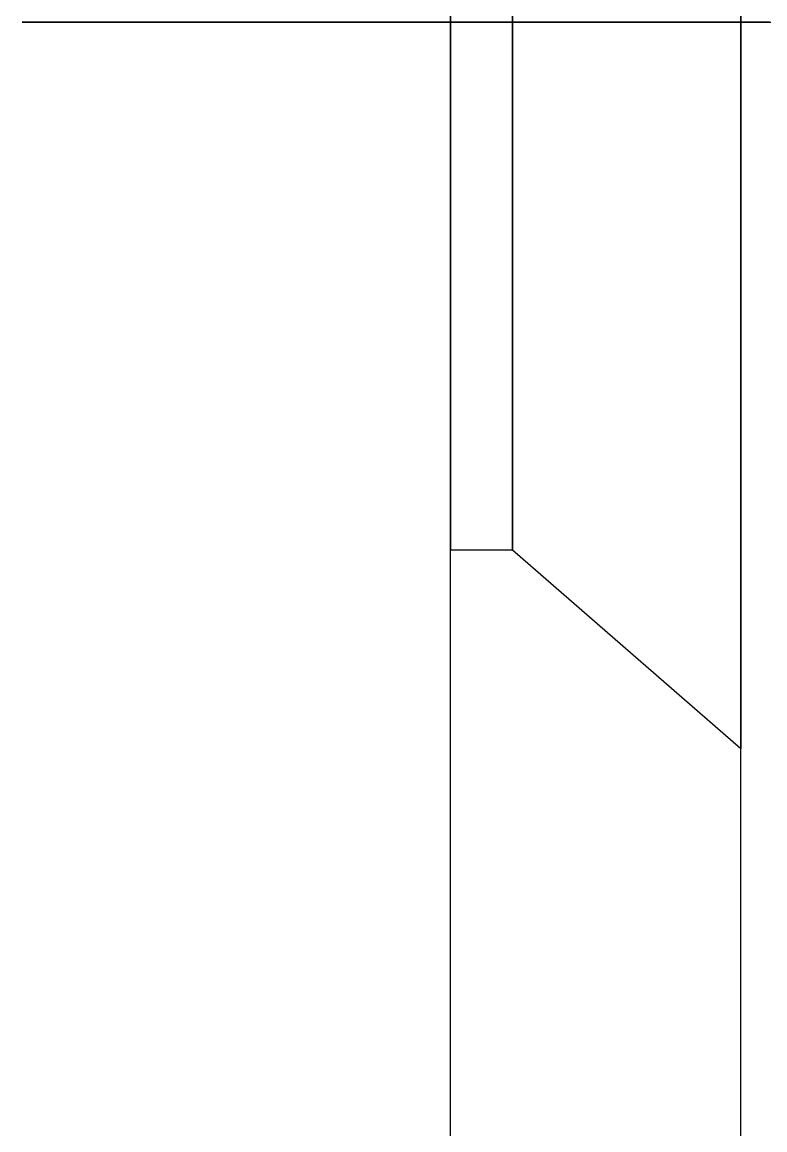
# Model space of a CAD drawing. Header units: metres. Extents: x 0 to 420, y 0 to 297.
# Drawn here: x 247.79 to 251.69, y 183.25 to 189.07 of the extents above; entities that cross this region are included whole.
import ezdxf

# ---------------------------------------------------------------- set-up
doc = ezdxf.new("R2010")
doc.units = ezdxf.units.M

msp = doc.modelspace()

# ---------------------------------------------------------------- linework, layer by layer
at = {"layer": 'GEOMETRY'}
for p, q in [((250.0342, 170.0163), (250.0342, 208.1163)), ((251.5582, 170.0163), (251.5582, 208.1163)), ((251.5582, 189.0663), (251.5582, 189.2518)), ((251.5582, 189.2518), (251.5582, 189.0663)), ((250.0342, 189.2011), (250.0342, 189.0663)), ((250.0342, 189.0663), (250.0342, 189.2011)), ((250.3602, 189.0663), (250.3602, 189.2011)), ((250.3602, 189.2011), (250.3602, 189.0663)), ((247.7886, 189.0663), (247.7863, 189.0663)), ((247.7863, 189.0663), (247.8077, 189.0663)), ((247.7942, 189.0663), (247.7863, 189.0663)), ((247.7863, 189.0663), (247.8077, 189.0663)), ((247.7909, 189.0663), (247.7886, 189.0663)), ((247.7932, 189.0663), (247.7909, 189.0663)), ((247.7954, 189.0663), (247.7932, 189.0663)), ((247.802, 189.0663), (247.7942, 189.0663)), ((247.7997, 189.0663), (247.7954, 189.0663)), ((247.8066, 189.0663), (247.7997, 189.0663)), ((247.8099, 189.0663), (247.802, 189.0663)), ((247.8134, 189.0663), (247.8066, 189.0663)), ((247.8077, 189.0663), (247.829, 189.0663)), ((247.8077, 189.0663), (247.829, 189.0663)), ((247.8178, 189.0663), (247.8099, 189.0663)), ((247.8203, 189.0663), (247.8134, 189.0663)), ((247.8324, 189.0663), (247.8178, 189.0663)), ((247.8272, 189.0663), (247.8203, 189.0663)), ((247.8379, 189.0663), (247.8272, 189.0663)), ((247.829, 189.0663), (247.8504, 189.0663)), ((247.829, 189.0663), (247.8504, 189.0663)), ((247.8559, 189.0663), (247.8324, 189.0663)), ((247.8493, 189.0663), (247.8379, 189.0663)), ((247.8607, 189.0663), (247.8493, 189.0663)), ((247.8504, 189.0663), (247.8718, 189.0663)), ((247.8504, 189.0663), (247.8718, 189.0663)), ((247.8794, 189.0663), (247.8559, 189.0663)), ((247.8721, 189.0663), (247.8607, 189.0663)), ((247.8718, 189.0663), (247.9111, 189.0663)), ((247.8718, 189.0663), (247.9111, 189.0663)), ((247.8848, 189.0663), (247.8721, 189.0663)), ((247.9029, 189.0663), (247.8794, 189.0663)), ((247.9007, 189.0663), (247.8848, 189.0663)), ((247.9165, 189.0663), (247.9007, 189.0663)), ((247.9263, 189.0663), (247.9029, 189.0663)), ((247.9111, 189.0663), (247.9741, 189.0663)), ((247.9111, 189.0663), (247.9741, 189.0663)), ((247.9324, 189.0663), (247.9165, 189.0663)), ((247.9629, 189.0663), (247.9263, 189.0663)), ((247.9483, 189.0663), (247.9324, 189.0663)), ((247.9673, 189.0663), (247.9483, 189.0663)), ((248.0015, 189.0663), (247.9629, 189.0663)), ((247.9875, 189.0663), (247.9673, 189.0663)), ((247.9741, 189.0663), (248.0372, 189.0663)), ((247.9741, 189.0663), (248.0372, 189.0663)), ((248.0078, 189.0663), (247.9875, 189.0663)), ((248.0402, 189.0663), (248.0015, 189.0663)), ((248.0281, 189.0663), (248.0078, 189.0663)), ((248.0489, 189.0663), (248.0281, 189.0663)), ((248.0372, 189.0663), (248.1003, 189.0663)), ((248.0372, 189.0663), (248.1003, 189.0663)), ((248.0789, 189.0663), (248.0402, 189.0663)), ((248.0735, 189.0663), (248.0489, 189.0663)), ((248.098, 189.0663), (248.0735, 189.0663)), ((248.1217, 189.0663), (248.0789, 189.0663)), ((248.1226, 189.0663), (248.098, 189.0663)), ((248.1003, 189.0663), (248.1634, 189.0663)), ((248.1003, 189.0663), (248.1634, 189.0663)), ((248.1748, 189.0663), (248.1217, 189.0663)), ((248.1471, 189.0663), (248.1226, 189.0663)), ((248.174, 189.0663), (248.1471, 189.0663)), ((248.1634, 189.0663), (248.2595, 189.0663)), ((248.1634, 189.0663), (248.2595, 189.0663)), ((248.2027, 189.0663), (248.174, 189.0663)), ((248.228, 189.0663), (248.1748, 189.0663)), ((248.2314, 189.0663), (248.2027, 189.0663)), ((248.2811, 189.0663), (248.228, 189.0663)), ((248.2601, 189.0663), (248.2314, 189.0663)), ((248.2595, 189.0663), (248.3611, 189.0663)), ((248.2595, 189.0663), (248.3611, 189.0663)), ((248.2888, 189.0663), (248.2601, 189.0663)), ((248.3343, 189.0663), (248.2811, 189.0663)), ((248.3214, 189.0663), (248.2888, 189.0663)), ((248.3541, 189.0663), (248.3214, 189.0663)), ((248.397, 189.0663), (248.3343, 189.0663)), ((248.3868, 189.0663), (248.3541, 189.0663)), ((248.3611, 189.0663), (248.4627, 189.0663)), ((248.3611, 189.0663), (248.4627, 189.0663)), ((248.4195, 189.0663), (248.3868, 189.0663)), ((248.4636, 189.0663), (248.397, 189.0663)), ((248.4538, 189.0663), (248.4195, 189.0663)), ((248.4903, 189.0663), (248.4538, 189.0663)), ((248.4627, 189.0663), (248.5643, 189.0663)), ((248.4627, 189.0663), (248.5643, 189.0663)), ((248.5303, 189.0663), (248.4636, 189.0663)), ((248.5268, 189.0663), (248.4903, 189.0663)), ((248.5633, 189.0663), (248.5268, 189.0663)), ((248.5969, 189.0663), (248.5303, 189.0663)), ((248.5998, 189.0663), (248.5633, 189.0663)), ((248.5643, 189.0663), (248.6755, 189.0663)), ((248.5643, 189.0663), (248.6755, 189.0663)), ((248.6653, 189.0663), (248.5969, 189.0663)), ((248.6394, 189.0663), (248.5998, 189.0663)), ((248.6795, 189.0663), (248.6394, 189.0663)), ((248.7442, 189.0663), (248.6653, 189.0663)), ((248.6755, 189.0663), (248.8105, 189.0663)), ((248.6755, 189.0663), (248.8105, 189.0663)), ((248.7196, 189.0663), (248.6795, 189.0663)), ((248.7598, 189.0663), (248.7196, 189.0663)), ((248.823, 189.0663), (248.7442, 189.0663)), ((248.8009, 189.0663), (248.7598, 189.0663)), ((248.8444, 189.0663), (248.8009, 189.0663)), ((248.8105, 189.0663), (248.9456, 189.0663)), ((248.8105, 189.0663), (248.9456, 189.0663)), ((248.9019, 189.0663), (248.823, 189.0663)), ((248.8879, 189.0663), (248.8444, 189.0663)), ((248.9314, 189.0663), (248.8879, 189.0663)), ((248.9808, 189.0663), (248.9019, 189.0663)), ((248.975, 189.0663), (248.9314, 189.0663)), ((248.9456, 189.0663), (249.0806, 189.0663)), ((248.9456, 189.0663), (249.0806, 189.0663)), ((249.0208, 189.0663), (248.975, 189.0663)), ((249.0658, 189.0663), (248.9808, 189.0663)), ((249.0675, 189.0663), (249.0208, 189.0663)), ((249.1555, 189.0663), (249.0658, 189.0663)), ((249.1142, 189.0663), (249.0675, 189.0663)), ((249.0806, 189.0663), (249.2157, 189.0663)), ((249.0806, 189.0663), (249.2157, 189.0663)), ((249.1608, 189.0663), (249.1142, 189.0663)), ((249.2452, 189.0663), (249.1555, 189.0663)), ((249.208, 189.0663), (249.1608, 189.0663)), ((249.2576, 189.0663), (249.208, 189.0663)), ((249.2157, 189.0663), (249.3698, 189.0663)), ((249.2157, 189.0663), (249.3698, 189.0663)), ((249.3348, 189.0663), (249.2452, 189.0663)), ((249.3072, 189.0663), (249.2576, 189.0663)), ((249.3568, 189.0663), (249.3072, 189.0663)), ((249.3117, 189.0663), (249.3103, 189.0663)), ((249.3103, 189.0663), (249.3233, 189.0663)), ((249.3151, 189.0663), (249.3103, 189.0663)), ((249.3103, 189.0663), (249.3233, 189.0663)), ((249.3131, 189.0663), (249.3117, 189.0663)), ((249.3145, 189.0663), (249.3131, 189.0663)), ((249.3159, 189.0663), (249.3145, 189.0663)), ((249.3199, 189.0663), (249.3151, 189.0663)), ((249.3185, 189.0663), (249.3159, 189.0663)), ((249.3226, 189.0663), (249.3185, 189.0663)), ((249.3247, 189.0663), (249.3199, 189.0663)), ((249.3268, 189.0663), (249.3226, 189.0663)), ((249.3233, 189.0663), (249.3363, 189.0663)), ((249.3233, 189.0663), (249.3363, 189.0663)), ((249.3295, 189.0663), (249.3247, 189.0663)), ((249.331, 189.0663), (249.3268, 189.0663)), ((249.3384, 189.0663), (249.3295, 189.0663)), ((249.3352, 189.0663), (249.331, 189.0663)), ((249.4245, 189.0663), (249.3348, 189.0663)), ((249.3417, 189.0663), (249.3352, 189.0663)), ((249.3363, 189.0663), (249.3494, 189.0663)), ((249.3363, 189.0663), (249.3494, 189.0663)), ((249.3527, 189.0663), (249.3384, 189.0663)), ((249.3487, 189.0663), (249.3417, 189.0663)), ((249.3556, 189.0663), (249.3487, 189.0663)), ((249.3494, 189.0663), (249.3624, 189.0663)), ((249.3494, 189.0663), (249.3624, 189.0663)), ((249.367, 189.0663), (249.3527, 189.0663)), ((249.3626, 189.0663), (249.3556, 189.0663)), ((249.4064, 189.0663), (249.3568, 189.0663)), ((249.3624, 189.0663), (249.3863, 189.0663)), ((249.3624, 189.0663), (249.3863, 189.0663)), ((249.3703, 189.0663), (249.3626, 189.0663)), ((249.3813, 189.0663), (249.367, 189.0663)), ((249.3698, 189.0663), (249.5315, 189.0663)), ((249.3698, 189.0663), (249.5315, 189.0663)), ((249.3799, 189.0663), (249.3703, 189.0663)), ((249.3896, 189.0663), (249.3799, 189.0663)), ((249.3956, 189.0663), (249.3813, 189.0663)), ((249.3863, 189.0663), (249.4247, 189.0663)), ((249.3863, 189.0663), (249.4247, 189.0663)), ((249.3993, 189.0663), (249.3896, 189.0663)), ((249.4178, 189.0663), (249.3956, 189.0663)), ((249.4089, 189.0663), (249.3993, 189.0663)), ((249.4576, 189.0663), (249.4064, 189.0663)), ((249.4205, 189.0663), (249.4089, 189.0663)), ((249.4414, 189.0663), (249.4178, 189.0663)), ((249.4329, 189.0663), (249.4205, 189.0663)), ((249.5233, 189.0663), (249.4245, 189.0663)), ((249.4247, 189.0663), (249.4631, 189.0663)), ((249.4247, 189.0663), (249.4631, 189.0663)), ((249.4452, 189.0663), (249.4329, 189.0663)), ((249.465, 189.0663), (249.4414, 189.0663)), ((249.4576, 189.0663), (249.4452, 189.0663)), ((249.4703, 189.0663), (249.4576, 189.0663)), ((249.5099, 189.0663), (249.4576, 189.0663)), ((249.4631, 189.0663), (249.5016, 189.0663)), ((249.4631, 189.0663), (249.5016, 189.0663)), ((249.4885, 189.0663), (249.465, 189.0663)), ((249.4852, 189.0663), (249.4703, 189.0663)), ((249.5002, 189.0663), (249.4852, 189.0663)), ((249.5146, 189.0663), (249.4885, 189.0663)), ((249.5151, 189.0663), (249.5002, 189.0663)), ((249.5016, 189.0663), (249.54, 189.0663)), ((249.5016, 189.0663), (249.54, 189.0663)), ((249.5621, 189.0663), (249.5099, 189.0663)), ((249.547, 189.0663), (249.5146, 189.0663)), ((249.5301, 189.0663), (249.5151, 189.0663)), ((249.6221, 189.0663), (249.5233, 189.0663)), ((249.5464, 189.0663), (249.5301, 189.0663)), ((249.5315, 189.0663), (249.6932, 189.0663)), ((249.5315, 189.0663), (249.6932, 189.0663)), ((249.54, 189.0663), (249.5985, 189.0663)), ((249.54, 189.0663), (249.5985, 189.0663)), ((249.5639, 189.0663), (249.5464, 189.0663)), ((249.5793, 189.0663), (249.547, 189.0663)), ((249.6144, 189.0663), (249.5621, 189.0663)), ((249.5814, 189.0663), (249.5639, 189.0663)), ((249.6117, 189.0663), (249.5793, 189.0663)), ((249.5989, 189.0663), (249.5814, 189.0663)), ((249.5985, 189.0663), (249.6604, 189.0663)), ((249.5985, 189.0663), (249.6604, 189.0663)), ((249.6163, 189.0663), (249.5989, 189.0663)), ((249.6441, 189.0663), (249.6117, 189.0663)), ((249.6667, 189.0663), (249.6144, 189.0663)), ((249.6363, 189.0663), (249.6163, 189.0663)), ((249.721, 189.0663), (249.6221, 189.0663)), ((249.6562, 189.0663), (249.6363, 189.0663)), ((249.6823, 189.0663), (249.6441, 189.0663)), ((249.6761, 189.0663), (249.6562, 189.0663)), ((249.6604, 189.0663), (249.7223, 189.0663)), ((249.6604, 189.0663), (249.7223, 189.0663)), ((249.6667, 189.0663), (250.4557, 189.0663)), ((249.6667, 189.0663), (249.6769, 189.0663)), ((249.696, 189.0663), (249.6761, 189.0663)), ((249.6769, 189.0663), (249.6871, 189.0663)), ((249.7229, 189.0663), (249.6823, 189.0663)), ((249.6871, 189.0663), (249.6973, 189.0663)), ((249.6932, 189.0663), (249.8549, 189.0663)), ((249.6932, 189.0663), (249.8549, 189.0663)), ((249.7169, 189.0663), (249.696, 189.0663)), ((249.6973, 189.0663), (249.7075, 189.0663)), ((249.7075, 189.0663), (249.7175, 189.0663)), ((249.7391, 189.0663), (249.7169, 189.0663)), ((249.7175, 189.0663), (249.7272, 189.0663)), ((249.8198, 189.0663), (249.721, 189.0663)), ((249.7223, 189.0663), (249.7842, 189.0663)), ((249.7223, 189.0663), (249.7842, 189.0663)), ((249.7635, 189.0663), (249.7229, 189.0663)), ((249.7272, 189.0663), (249.7369, 189.0663)), ((249.7369, 189.0663), (249.7466, 189.0663)), ((249.7613, 189.0663), (249.7391, 189.0663)), ((249.7466, 189.0663), (249.7563, 189.0663)), ((249.7563, 189.0663), (249.7655, 189.0663)), ((249.7836, 189.0663), (249.7613, 189.0663)), ((249.804, 189.0663), (249.7635, 189.0663)), ((249.7655, 189.0663), (249.7747, 189.0663)), ((249.7747, 189.0663), (249.7838, 189.0663)), ((249.8058, 189.0663), (249.7836, 189.0663)), ((249.7838, 189.0663), (249.7929, 189.0663)), ((249.7842, 189.0663), (249.8519, 189.0663)), ((249.7842, 189.0663), (249.8519, 189.0663)), ((249.7929, 189.0663), (249.8019, 189.0663)), ((249.8019, 189.0663), (249.8104, 189.0663)), ((249.8457, 189.0663), (249.804, 189.0663)), ((249.8299, 189.0663), (249.8058, 189.0663)), ((249.8104, 189.0663), (249.8189, 189.0663)), ((249.8189, 189.0663), (249.8274, 189.0663)), ((249.9217, 189.0663), (249.8198, 189.0663)), ((249.8274, 189.0663), (249.8359, 189.0663)), ((249.8544, 189.0663), (249.8299, 189.0663)), ((249.8359, 189.0663), (249.8439, 189.0663)), ((249.8439, 189.0663), (249.8518, 189.0663)), ((249.8937, 189.0663), (249.8457, 189.0663)), ((249.8518, 189.0663), (249.8596, 189.0663)), ((249.8519, 189.0663), (249.9342, 189.0663)), ((249.8519, 189.0663), (249.9342, 189.0663)), ((249.8788, 189.0663), (249.8544, 189.0663)), ((249.8549, 189.0663), (250.0193, 189.0663)), ((249.8549, 189.0663), (250.0193, 189.0663)), ((249.8596, 189.0663), (249.8674, 189.0663)), ((249.8674, 189.0663), (249.8752, 189.0663)), ((249.8752, 189.0663), (249.8823, 189.0663)), ((249.9032, 189.0663), (249.8788, 189.0663)), ((249.8823, 189.0663), (249.8895, 189.0663)), ((249.8895, 189.0663), (249.8966, 189.0663)), ((249.9418, 189.0663), (249.8937, 189.0663)), ((249.8966, 189.0663), (249.9037, 189.0663)), ((249.9283, 189.0663), (249.9032, 189.0663)), ((249.9037, 189.0663), (249.9104, 189.0663)), ((249.9104, 189.0663), (249.9168, 189.0663)), ((249.9168, 189.0663), (249.9232, 189.0663)), ((250.0278, 189.0663), (249.9217, 189.0663)), ((249.9232, 189.0663), (249.9296, 189.0663)), ((249.9548, 189.0663), (249.9283, 189.0663)), ((249.9296, 189.0663), (249.936, 189.0663)), ((249.9342, 189.0663), (250.0164, 189.0663)), ((249.9342, 189.0663), (250.0164, 189.0663)), ((249.936, 189.0663), (249.9416, 189.0663)), ((249.9416, 189.0663), (249.9472, 189.0663)), ((249.9898, 189.0663), (249.9418, 189.0663)), ((249.9472, 189.0663), (249.9528, 189.0663)), ((249.9528, 189.0663), (249.9584, 189.0663)), ((249.9813, 189.0663), (249.9548, 189.0663)), ((249.9584, 189.0663), (249.9637, 189.0663)), ((249.9637, 189.0663), (249.9685, 189.0663)), ((249.9685, 189.0663), (249.9733, 189.0663)), ((249.9733, 189.0663), (249.978, 189.0663)), ((249.978, 189.0663), (249.9828, 189.0663)), ((250.0078, 189.0663), (249.9813, 189.0663)), ((249.9828, 189.0663), (249.9869, 189.0663)), ((249.9869, 189.0663), (249.9909, 189.0663)), ((250.0379, 189.0663), (249.9898, 189.0663)), ((249.9909, 189.0663), (249.9948, 189.0663)), ((249.9948, 189.0663), (249.9988, 189.0663)), ((249.9988, 189.0663), (250.0025, 189.0663)), ((250.0025, 189.0663), (250.0056, 189.0663)), ((250.0056, 189.0663), (250.0087, 189.0663)), ((250.0343, 189.0663), (250.0078, 189.0663)), ((250.0087, 189.0663), (250.0118, 189.0663)), ((250.0118, 189.0663), (250.0149, 189.0663)), ((250.0149, 189.0663), (250.0174, 189.0663)), ((250.0164, 189.0663), (250.0987, 189.0663)), ((250.0164, 189.0663), (250.0987, 189.0663)), ((250.0174, 189.0663), (250.0196, 189.0663)), ((250.0193, 189.0663), (250.1995, 189.0663)), ((250.0193, 189.0663), (250.1995, 189.0663)), ((250.0196, 189.0663), (250.0219, 189.0663)), ((250.0219, 189.0663), (250.0241, 189.0663)), ((250.0241, 189.0663), (250.0262, 189.0663)), ((250.0262, 189.0663), (250.0275, 189.0663)), ((250.0275, 189.0663), (250.0289, 189.0663)), ((250.134, 189.0663), (250.0278, 189.0663)), ((250.0289, 189.0663), (250.0302, 189.0663)), ((250.0302, 189.0663), (250.0316, 189.0663)), ((250.0316, 189.0663), (250.0324, 189.0663)), ((250.0324, 189.0663), (250.0328, 189.0663)), ((250.0328, 189.0663), (250.0333, 189.0663)), ((250.0333, 189.0663), (250.0337, 189.0663)), ((250.0337, 189.0663), (250.0342, 189.0663)), ((250.0342, 189.0663), (250.0342, 189.0674)), ((250.0342, 189.0663), (250.0342, 188.9316)), ((250.0342, 188.9316), (250.0342, 189.0663)), ((250.0342, 173.3183), (250.0342, 189.0663)), ((250.0342, 189.0663), (251.5582, 189.0663)), ((250.0342, 189.0663), (251.5582, 189.0663)), ((250.0622, 189.0663), (250.0343, 189.0663)), ((250.0897, 189.0663), (250.0379, 189.0663)), ((250.0907, 189.0663), (250.0622, 189.0663)), ((250.1443, 189.0663), (250.0897, 189.0663)), ((250.1191, 189.0663), (250.0907, 189.0663)), ((250.0987, 189.0663), (250.1809, 189.0663)), ((250.0987, 189.0663), (250.1809, 189.0663)), ((250.1476, 189.0663), (250.1191, 189.0663)), ((250.2401, 189.0663), (250.134, 189.0663)), ((250.1989, 189.0663), (250.1443, 189.0663)), ((250.1763, 189.0663), (250.1476, 189.0663)), ((250.2065, 189.0663), (250.1763, 189.0663)), ((250.1809, 189.0663), (250.2748, 189.0663)), ((250.1809, 189.0663), (250.2748, 189.0663)), ((250.2535, 189.0663), (250.1989, 189.0663)), ((250.1995, 189.0663), (250.3798, 189.0663)), ((250.1995, 189.0663), (250.3798, 189.0663)), ((250.2367, 189.0663), (250.2065, 189.0663)), ((250.2669, 189.0663), (250.2367, 189.0663)), ((250.3462, 189.0663), (250.2401, 189.0663)), ((250.3082, 189.0663), (250.2535, 189.0663)), ((250.2972, 189.0663), (250.2669, 189.0663)), ((250.2748, 189.0663), (250.3733, 189.0663)), ((250.2748, 189.0663), (250.3733, 189.0663)), ((250.3283, 189.0663), (250.2972, 189.0663)), ((250.3684, 189.0663), (250.3082, 189.0663)), ((250.3601, 189.0663), (250.3283, 189.0663)), ((250.4569, 189.0663), (250.3462, 189.0663)), ((250.392, 189.0663), (250.3601, 189.0663)), ((250.3602, 188.9316), (250.3602, 189.0663)), ((250.3602, 189.0663), (250.3602, 188.9316)), ((250.4285, 189.0663), (250.3684, 189.0663)), ((250.3733, 189.0663), (250.4718, 189.0663)), ((250.3733, 189.0663), (250.4718, 189.0663)), ((250.3798, 189.0663), (250.5601, 189.0663)), ((250.3798, 189.0663), (250.5601, 189.0663)), ((250.4238, 189.0663), (250.392, 189.0663)), ((250.4557, 189.0663), (250.4238, 189.0663)), ((250.4887, 189.0663), (250.4285, 189.0663)), ((250.4557, 189.0663), (250.4863, 189.0663)), ((250.5684, 189.0663), (250.4569, 189.0663)), ((250.4718, 189.0663), (250.5703, 189.0663)), ((250.4718, 189.0663), (250.5703, 189.0663)), ((250.4863, 189.0663), (250.517, 189.0663)), ((250.5489, 189.0663), (250.4887, 189.0663)), ((250.517, 189.0663), (250.5476, 189.0663)), ((250.5476, 189.0663), (250.5783, 189.0663)), ((250.611, 189.0663), (250.5489, 189.0663)), ((250.5601, 189.0663), (250.7403, 189.0663)), ((250.5601, 189.0663), (250.7403, 189.0663)), ((250.6799, 189.0663), (250.5684, 189.0663)), ((250.5703, 189.0663), (250.6704, 189.0663)), ((250.5703, 189.0663), (250.6704, 189.0663)), ((250.5783, 189.0663), (250.6082, 189.0663)), ((250.6082, 189.0663), (250.6373, 189.0663)), ((250.6757, 189.0663), (250.611, 189.0663)), ((250.6373, 189.0663), (250.6664, 189.0663)), ((250.6664, 189.0663), (250.6955, 189.0663)), ((250.6704, 189.0663), (250.7802, 189.0663)), ((250.6704, 189.0663), (250.7802, 189.0663)), ((250.7403, 189.0663), (250.6757, 189.0663)), ((250.7913, 189.0663), (250.6799, 189.0663)), ((250.6955, 189.0663), (250.7246, 189.0663)), ((250.7246, 189.0663), (250.7522, 189.0663)), ((250.7403, 189.0663), (250.926, 189.0663)), ((250.8049, 189.0663), (250.7403, 189.0663)), ((250.7403, 189.0663), (250.926, 189.0663)), ((250.7522, 189.0663), (250.7796, 189.0663)), ((250.7796, 189.0663), (250.807, 189.0663)), ((250.7802, 189.0663), (250.89, 189.0663)), ((250.7802, 189.0663), (250.89, 189.0663)), ((250.9037, 189.0663), (250.7913, 189.0663)), ((250.8696, 189.0663), (250.8049, 189.0663)), ((250.807, 189.0663), (250.8344, 189.0663)), ((250.8344, 189.0663), (250.8612, 189.0663)), ((250.8612, 189.0663), (250.8868, 189.0663)), ((250.937, 189.0663), (250.8696, 189.0663)), ((250.8868, 189.0663), (250.9123, 189.0663)), ((250.89, 189.0663), (250.9998, 189.0663)), ((250.89, 189.0663), (250.9998, 189.0663)), ((251.0185, 189.0663), (250.9037, 189.0663)), ((250.9123, 189.0663), (250.9378, 189.0663)), ((250.926, 189.0663), (251.1158, 189.0663)), ((250.926, 189.0663), (251.1158, 189.0663)), ((251.0049, 189.0663), (250.937, 189.0663)), ((250.9378, 189.0663), (250.9633, 189.0663)), ((250.9633, 189.0663), (250.9874, 189.0663)), ((250.9874, 189.0663), (251.0109, 189.0663)), ((250.9998, 189.0663), (251.1097, 189.0663)), ((250.9998, 189.0663), (251.1097, 189.0663)), ((251.0728, 189.0663), (251.0049, 189.0663)), ((251.0109, 189.0663), (251.0345, 189.0663)), ((251.1333, 189.0663), (251.0185, 189.0663)), ((251.0345, 189.0663), (251.058, 189.0663)), ((251.058, 189.0663), (251.0812, 189.0663)), ((251.1407, 189.0663), (251.0728, 189.0663)), ((251.0812, 189.0663), (251.1026, 189.0663)), ((251.1026, 189.0663), (251.124, 189.0663)), ((251.1097, 189.0663), (251.2228, 189.0663)), ((251.1097, 189.0663), (251.2228, 189.0663)), ((251.1158, 189.0663), (251.3056, 189.0663)), ((251.1158, 189.0663), (251.3056, 189.0663)), ((251.124, 189.0663), (251.1454, 189.0663)), ((251.248, 189.0663), (251.1333, 189.0663)), ((251.2092, 189.0663), (251.1407, 189.0663)), ((251.1454, 189.0663), (251.1668, 189.0663)), ((251.1668, 189.0663), (251.1869, 189.0663)), ((251.1869, 189.0663), (251.2061, 189.0663)), ((251.2061, 189.0663), (251.2252, 189.0663)), ((251.2791, 189.0663), (251.2092, 189.0663)), ((251.2228, 189.0663), (251.3384, 189.0663)), ((251.2228, 189.0663), (251.3384, 189.0663)), ((251.2252, 189.0663), (251.2444, 189.0663)), ((251.2444, 189.0663), (251.2636, 189.0663)), ((251.3628, 189.0663), (251.248, 189.0663)), ((251.2636, 189.0663), (251.2804, 189.0663)), ((251.349, 189.0663), (251.2791, 189.0663)), ((251.2804, 189.0663), (251.2972, 189.0663)), ((251.2972, 189.0663), (251.314, 189.0663)), ((251.3056, 189.0663), (251.4954, 189.0663)), ((251.3056, 189.0663), (251.4954, 189.0663)), ((251.314, 189.0663), (251.3308, 189.0663)), ((251.3308, 189.0663), (251.3466, 189.0663)), ((251.3384, 189.0663), (251.454, 189.0663)), ((251.3384, 189.0663), (251.454, 189.0663)), ((251.3466, 189.0663), (251.361, 189.0663)), ((251.4189, 189.0663), (251.349, 189.0663)), ((251.361, 189.0663), (251.3754, 189.0663)), ((251.4784, 189.0663), (251.3628, 189.0663)), ((251.3754, 189.0663), (251.3898, 189.0663)), ((251.3898, 189.0663), (251.4042, 189.0663)), ((251.4042, 189.0663), (251.4164, 189.0663)), ((251.4164, 189.0663), (251.4283, 189.0663)), ((251.4888, 189.0663), (251.4189, 189.0663)), ((251.4283, 189.0663), (251.4402, 189.0663)), ((251.4402, 189.0663), (251.4521, 189.0663)), ((251.4521, 189.0663), (251.4632, 189.0663)), ((251.454, 189.0663), (251.5696, 189.0663)), ((251.454, 189.0663), (251.5696, 189.0663)), ((251.4632, 189.0663), (251.4725, 189.0663)), ((251.4725, 189.0663), (251.4818, 189.0663)), ((251.5943, 189.0663), (251.4784, 189.0663)), ((251.4818, 189.0663), (251.4911, 189.0663)), ((251.5592, 189.0663), (251.4888, 189.0663)), ((251.4911, 189.0663), (251.5004, 189.0663)), ((251.4954, 189.0663), (251.6852, 189.0663)), ((251.4954, 189.0663), (251.6852, 189.0663)), ((251.5004, 189.0663), (251.5079, 189.0663)), ((251.5079, 189.0663), (251.5145, 189.0663)), ((251.5145, 189.0663), (251.5212, 189.0663)), ((251.5212, 189.0663), (251.5279, 189.0663)), ((251.5279, 189.0663), (251.5342, 189.0663)), ((251.5342, 189.0663), (251.5382, 189.0663)), ((251.5382, 189.0663), (251.5423, 189.0663)), ((251.5423, 189.0663), (251.5463, 189.0663)), ((251.5463, 189.0663), (251.5503, 189.0663)), ((251.5503, 189.0663), (251.5528, 189.0663)), ((251.5528, 189.0663), (251.5541, 189.0663)), ((251.5541, 189.0663), (251.5555, 189.0663)), ((251.5555, 189.0663), (251.5568, 189.0663)), ((251.5568, 189.0663), (251.5582, 189.0663)), ((251.5582, 189.0674), (251.5582, 189.0663)), ((251.5582, 188.8809), (251.5582, 189.0663)), ((251.5582, 189.0663), (251.5582, 188.8809)), ((251.5582, 173.3183), (251.5582, 189.0663)), ((251.6298, 189.0663), (251.5592, 189.0663)), ((251.5696, 189.0663), (251.6852, 189.0663)), ((251.5696, 189.0663), (251.6852, 189.0663)), ((251.7103, 189.0663), (251.5943, 189.0663)), ((251.7005, 189.0663), (251.6298, 189.0663)), ((251.6852, 189.0663), (251.8008, 189.0663)), ((251.6852, 189.0663), (251.875, 189.0663)), ((250.0342, 188.9316), (250.0342, 188.7968)), ((250.0342, 188.7968), (250.0342, 188.9316)), ((250.3602, 188.7968), (250.3602, 188.9316)), ((250.3602, 188.9316), (250.3602, 188.7968)), ((251.5582, 188.6954), (251.5582, 188.8809)), ((251.5582, 188.8809), (251.5582, 188.6954)), ((250.0342, 188.7968), (250.0342, 188.662)), ((250.0342, 188.662), (250.0342, 188.7968)), ((250.3602, 188.662), (250.3602, 188.7968)), ((250.3602, 188.7968), (250.3602, 188.662)), ((251.5582, 188.51), (251.5582, 188.6954)), ((251.5582, 188.6954), (251.5582, 188.51)), ((250.0342, 188.662), (250.0342, 188.5273)), ((250.0342, 188.5273), (250.0342, 188.662)), ((250.3602, 188.5273), (250.3602, 188.662)), ((250.3602, 188.662), (250.3602, 188.5273)), ((250.0342, 188.5273), (250.0342, 188.3954)), ((250.0342, 188.3954), (250.0342, 188.5273)), ((250.3602, 188.3954), (250.3602, 188.5273)), ((250.3602, 188.5273), (250.3602, 188.3954)), ((251.5582, 188.3245), (251.5582, 188.51)), ((251.5582, 188.51), (251.5582, 188.3245)), ((250.0342, 188.3954), (250.0342, 188.2674)), ((250.0342, 188.2674), (250.0342, 188.3954)), ((250.3602, 188.2674), (250.3602, 188.3954)), ((250.3602, 188.3954), (250.3602, 188.2674)), ((251.5582, 188.143), (251.5582, 188.3245)), ((251.5582, 188.3245), (251.5582, 188.143)), ((250.0342, 188.2674), (250.0342, 188.1394)), ((250.0342, 188.1394), (250.0342, 188.2674)), ((250.3602, 188.1394), (250.3602, 188.2674)), ((250.3602, 188.2674), (250.3602, 188.1394)), ((250.0342, 188.1394), (250.0342, 188.0114)), ((250.0342, 188.0114), (250.0342, 188.1394)), ((250.3602, 188.0114), (250.3602, 188.1394)), ((250.3602, 188.1394), (250.3602, 188.0114)), ((251.5582, 187.9669), (251.5582, 188.143)), ((251.5582, 188.143), (251.5582, 187.9669)), ((250.0342, 188.0114), (250.0342, 187.8834)), ((250.0342, 187.8834), (250.0342, 188.0114)), ((250.3602, 187.8834), (250.3602, 188.0114)), ((250.3602, 188.0114), (250.3602, 187.8834)), ((251.5582, 187.7907), (251.5582, 187.9669)), ((251.5582, 187.9669), (251.5582, 187.7907)), ((250.0342, 187.8834), (250.0342, 187.7667)), ((250.0342, 187.7667), (250.0342, 187.8834)), ((250.3602, 187.7667), (250.3602, 187.8834)), ((250.3602, 187.8834), (250.3602, 187.7667)), ((250.0342, 187.7667), (250.0342, 187.6518)), ((250.0342, 187.6518), (250.0342, 187.7667)), ((250.3602, 187.6518), (250.3602, 187.7667)), ((250.3602, 187.7667), (250.3602, 187.6518)), ((251.5582, 187.6146), (251.5582, 187.7907)), ((251.5582, 187.7907), (251.5582, 187.6146)), ((250.0342, 187.6518), (250.0342, 187.537)), ((250.0342, 187.537), (250.0342, 187.6518)), ((250.3602, 187.537), (250.3602, 187.6518)), ((250.3602, 187.6518), (250.3602, 187.537)), ((251.5582, 187.4384), (251.5582, 187.6146)), ((251.5582, 187.6146), (251.5582, 187.4384)), ((250.0342, 187.537), (250.0342, 187.4222)), ((250.0342, 187.4222), (250.0342, 187.537)), ((250.3602, 187.4222), (250.3602, 187.537)), ((250.3602, 187.537), (250.3602, 187.4222)), ((250.0342, 187.4222), (250.0342, 187.3128)), ((250.0342, 187.3128), (250.0342, 187.4222)), ((250.3602, 187.3128), (250.3602, 187.4222)), ((250.3602, 187.4222), (250.3602, 187.3128)), ((251.5582, 187.2778), (251.5582, 187.4384)), ((251.5582, 187.4384), (251.5582, 187.2778)), ((250.0342, 187.3128), (250.0342, 187.2169)), ((250.0342, 187.2169), (250.0342, 187.3128)), ((250.3602, 187.2169), (250.3602, 187.3128)), ((250.3602, 187.3128), (250.3602, 187.2169)), ((251.5582, 187.1198), (251.5582, 187.2778)), ((251.5582, 187.2778), (251.5582, 187.1198)), ((250.0342, 187.2169), (250.0342, 187.121)), ((250.0342, 187.121), (250.0342, 187.2169)), ((250.3602, 187.121), (250.3602, 187.2169)), ((250.3602, 187.2169), (250.3602, 187.121)), ((250.0342, 187.121), (250.0342, 187.0251)), ((250.0342, 187.0251), (250.0342, 187.121)), ((250.3602, 187.0251), (250.3602, 187.121)), ((250.3602, 187.121), (250.3602, 187.0251)), ((251.5582, 186.9617), (251.5582, 187.1198)), ((251.5582, 187.1198), (251.5582, 186.9617)), ((250.0342, 187.0251), (250.0342, 186.9292)), ((250.0342, 186.9292), (250.0342, 187.0251)), ((250.3602, 186.9292), (250.3602, 187.0251)), ((250.3602, 187.0251), (250.3602, 186.9292)), ((250.0342, 186.9292), (250.0342, 186.8502)), ((250.0342, 186.8502), (250.0342, 186.9292)), ((250.3602, 186.8502), (250.3602, 186.9292)), ((250.3602, 186.9292), (250.3602, 186.8502)), ((251.5582, 186.8037), (251.5582, 186.9617)), ((251.5582, 186.9617), (251.5582, 186.8037)), ((250.0342, 186.8502), (250.0342, 186.7781)), ((250.0342, 186.7781), (250.0342, 186.8502)), ((250.3602, 186.7781), (250.3602, 186.8502)), ((250.3602, 186.8502), (250.3602, 186.7781)), ((250.0342, 186.7781), (250.0342, 186.7059)), ((250.0342, 186.7059), (250.0342, 186.7781)), ((250.3602, 186.7059), (250.3602, 186.7781)), ((250.3602, 186.7781), (250.3602, 186.7059)), ((251.5582, 186.6531), (251.5582, 186.8037)), ((251.5582, 186.8037), (251.5582, 186.6531)), ((250.0342, 186.7059), (250.0342, 186.6338)), ((250.0342, 186.6338), (250.0342, 186.7059)), ((250.3602, 186.6338), (250.3602, 186.7059)), ((250.3602, 186.7059), (250.3602, 186.6338)), ((250.0342, 186.6338), (250.0342, 186.5655)), ((250.0342, 186.5655), (250.0342, 186.6338)), ((250.3602, 186.5655), (250.3602, 186.6338)), ((250.3602, 186.6338), (250.3602, 186.5655)), ((251.5582, 186.5212), (251.5582, 186.6531)), ((251.5582, 186.6531), (251.5582, 186.5212)), ((250.0342, 186.5655), (250.0342, 186.5207)), ((250.0342, 186.5207), (250.0342, 186.5655)), ((250.0342, 186.5207), (250.0342, 186.4759)), ((250.0342, 186.4759), (250.0342, 186.5207)), ((250.3602, 186.5207), (250.3602, 186.5655)), ((250.3602, 186.5655), (250.3602, 186.5207)), ((250.3602, 186.4759), (250.3602, 186.5207)), ((250.3602, 186.5207), (250.3602, 186.4759)), ((251.5582, 186.3892), (251.5582, 186.5212)), ((251.5582, 186.5212), (251.5582, 186.3892)), ((250.0342, 186.4759), (250.0342, 186.4311)), ((250.0342, 186.4311), (250.0342, 186.4759)), ((250.3602, 186.4311), (250.3602, 186.4759)), ((250.3602, 186.4759), (250.3602, 186.4311)), ((250.0342, 186.4311), (250.0342, 186.3864)), ((250.0342, 186.3864), (250.0342, 186.4311)), ((250.3602, 186.3864), (250.3602, 186.4311)), ((250.3602, 186.4311), (250.3602, 186.3864)), ((250.0342, 186.3864), (250.0342, 186.3585)), ((250.0342, 186.3585), (250.0342, 186.3864)), ((250.0342, 186.3585), (250.0342, 186.3433)), ((250.0342, 186.3433), (250.0342, 186.3585)), ((250.0342, 186.3433), (250.0342, 186.3281)), ((250.0342, 186.3281), (250.0342, 186.3433)), ((250.3602, 186.3585), (250.3602, 186.3864)), ((250.3602, 186.3864), (250.3602, 186.3585)), ((250.3602, 186.3433), (250.3602, 186.3585)), ((250.3602, 186.3585), (250.3602, 186.3433)), ((250.3602, 186.3281), (250.3602, 186.3433)), ((250.3602, 186.3433), (250.3602, 186.3281)), ((251.5582, 186.2572), (251.5582, 186.3892)), ((251.5582, 186.3892), (251.5582, 186.2572)), ((250.0342, 186.3281), (250.0342, 186.3129)), ((250.0342, 186.3129), (250.0342, 186.3281)), ((250.0342, 186.3129), (250.0342, 186.2977)), ((250.0342, 186.2977), (250.0342, 186.3129)), ((250.0342, 186.2977), (250.3602, 186.2977)), ((250.3602, 186.3129), (250.3602, 186.3281)), ((250.3602, 186.3281), (250.3602, 186.3129)), ((250.3602, 186.2977), (250.3602, 186.3129)), ((250.3602, 186.3129), (250.3602, 186.2977)), ((250.3602, 186.2977), (251.5582, 185.2563)), ((251.5582, 186.1253), (251.5582, 186.2572)), ((251.5582, 186.2572), (251.5582, 186.1253)), ((251.5582, 186.0166), (251.5582, 186.1253)), ((251.5582, 186.1253), (251.5582, 186.0166)), ((251.5582, 185.9173), (251.5582, 186.0166)), ((251.5582, 186.0166), (251.5582, 185.9173)), ((251.5582, 185.8181), (251.5582, 185.9173)), ((251.5582, 185.9173), (251.5582, 185.8181)), ((251.5582, 185.7188), (251.5582, 185.8181)), ((251.5582, 185.8181), (251.5582, 185.7188)), ((251.5582, 185.6248), (251.5582, 185.7188)), ((251.5582, 185.7188), (251.5582, 185.6248)), ((251.5582, 185.5632), (251.5582, 185.6248)), ((251.5582, 185.6248), (251.5582, 185.5632)), ((251.5582, 185.5016), (251.5582, 185.5632)), ((251.5582, 185.5632), (251.5582, 185.5016)), ((251.5582, 185.4399), (251.5582, 185.5016)), ((251.5582, 185.5016), (251.5582, 185.4399)), ((251.5582, 185.3783), (251.5582, 185.4399)), ((251.5582, 185.4399), (251.5582, 185.3783)), ((251.5582, 185.3399), (251.5582, 185.3783)), ((251.5582, 185.3783), (251.5582, 185.3399)), ((251.5582, 185.319), (251.5582, 185.3399)), ((251.5582, 185.3399), (251.5582, 185.319)), ((251.5582, 185.2981), (251.5582, 185.319)), ((251.5582, 185.319), (251.5582, 185.2981)), ((251.5582, 185.2772), (251.5582, 185.2981)), ((251.5582, 185.2981), (251.5582, 185.2772)), ((251.5582, 185.2563), (251.5582, 185.2772)), ((251.5582, 185.2772), (251.5582, 185.2563))]:
    msp.add_line(p, q, dxfattribs=at)

doc.saveas('drawing.dxf')
